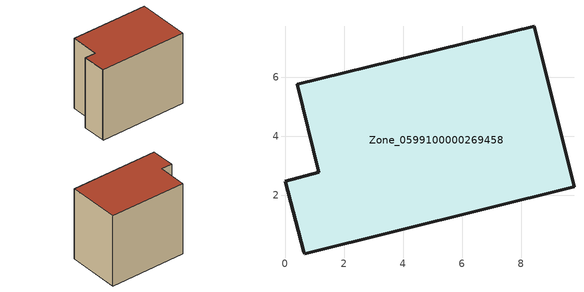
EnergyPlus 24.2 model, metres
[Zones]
Zone_0599100000269458
 floor ground (C_G): 8.44,7.73 9.79,2.28 0.66,0.01 0.64,0.08 0,2.48 1.14,2.77 0.41,5.76 z0
 wall outside (C_F): 1.14,2.77 0,2.48 0.64,0.08 0.66,0.01 9.79,2.28 8.44,7.73 0.41,5.76 1.14,2.77 z0:7.84
 roof outside (C_R): 0.64,0.08 0.66,0.01 9.79,2.28 8.44,7.73 0.41,5.76 1.14,2.77 0,2.48 z7.84
[BUILDING]
Pand.0599100000269458: North Axis=0; Terrain=City; Loads Convergence Tolerance Value=0.04; Temperature Convergence Tolerance Value=0.4; Solar Distribution=FullExterior; Maximum Number of Warmup Days=25; Minimum Number of Warmup Days=1
[Site:Location]
Rotterdam.The.Hague.AP_ZH_NLD Design_Conditions: Latitude=51.96; Longitude=4.45; Time Zone=1; Elevation=-4.5
[SITE:GROUNDTEMPERATURE:BUILDINGSURFACE]
18, 18, 18, 18, 18, 18, 18, 18, 18, 18, 18, 18
[MATERIAL] Thermal Absorptance=0.9; Solar Absorptance=0.7; Visible Absorptance=0.7
Name | Roughness | Thickness | Conductivity | Density | Specific Heat
G.TC.1975-1991 | MediumSmooth | 0.15 | 0.288461 | 540 | 1210
F.TC.1975-1991 | Rough | 0.3 | 0.230769 | 1920 | 840
R.TC.1975-1991 | MediumRough | 0.2 | 0.153846 | 1500 | 1000
[CONSTRUCTION]
C_G: G.TC.1975-1991
C_F: F.TC.1975-1991
C_R: R.TC.1975-1991
[ZONE]
Zone_0599100000269458: Type=1; Multiplier=1; Ceiling Height=Autocalculate; Volume=Autocalculate; Floor Area=autocalculate; Part of Total Floor Area=Yes
[ZONEINFILTRATION:DESIGNFLOWRATE]
Infil_Zone_0599100000269458: Zone or ZoneList or Space or SpaceList=Zone_0599100000269458; Schedule=AlwaysOn; Design Flow Rate Calculation Method=Flow/Area; Flow Rate per Floor Area=0.003; Constant Term Coefficient=1; Temperature Term Coefficient=0; Velocity Term Coefficient=0; Velocity Squared Term Coefficient=0
[HVACTEMPLATE:ZONE:IDEALLOADSAIRSYSTEM]
Zone_0599100000269458: Maximum Heating Supply Air Temperature=50; Minimum Cooling Supply Air Temperature=13; Maximum Heating Supply Air Humidity Ratio=0.0156; Minimum Cooling Supply Air Humidity Ratio=0.0077; Heating Limit=NoLimit; Cooling Limit=NoLimit; Dehumidification Control Type=ConstantSensibleHeatRatio; Cooling Sensible Heat Ratio=0.7; Dehumidification Setpoint=60; Humidification Control Type=None; Humidification Setpoint=30; Outdoor Air Method=None; Outdoor Air Flow Rate per Person=0.00944; Outdoor Air Flow Rate per Zone Floor Area=0; Outdoor Air Flow Rate per Zone=0; Demand Controlled Ventilation Type=None; Outdoor Air Economizer Type=NoEconomizer; Heat Recovery Type=None; Sensible Heat Recovery Effectiveness=0.7; Latent Heat Recovery Effectiveness=0.65
[ZONECONTROL:THERMOSTAT]
ThermostatControl_Zone_0599100000269458: Zone or ZoneList=Zone_0599100000269458; Control Type Schedule=DualSetpointControlType; Control 1=Thermostat_Zone_0599100000269458; Temperature Difference Between Cutout And Setpoint=0
[THERMOSTATSETPOINT:DUALSETPOINT]
Thermostat_Zone_0599100000269458: Heating Setpoint Temperature Schedule=HeatingSetpoint_Zone_0599100000269458; Cooling Setpoint Temperature Schedule=CoolingSetpoint_Zone_0599100000269458
[SCHEDULE:COMPACT]
HeatingSetpoint_Zone_0599100000269458: Through: 12/31, For: AllDays, Until: 24:00, 21
CoolingSetpoint_Zone_0599100000269458: Through: 12/31, For: AllDays, Until: 24:00, 24
DualSetpointControlType: Through: 12/31, For: AllDays, Until: 24:00, 4
AlwaysOn: Through: 12/31, For: AllDays, Until: 24:00, 1
